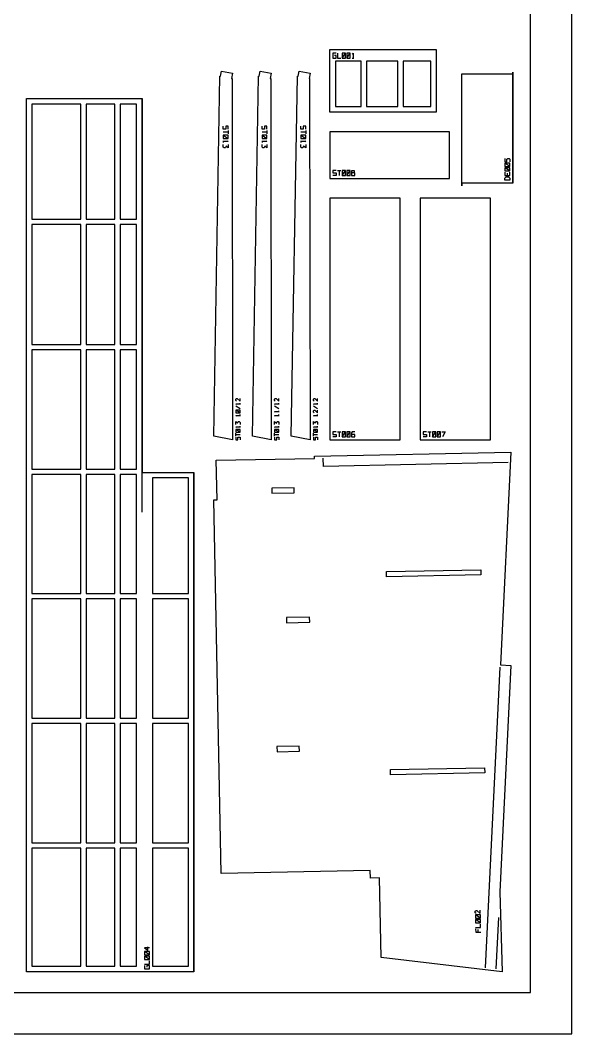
# Model space of a CAD drawing. Header units: inches. Extents: x 0 to 30, y 0 to 20.
# Drawn here: x 23.34 to 30, y 0 to 12.26 of the extents above; entities that cross this region are included whole.
import ezdxf

# ---------------------------------------------------------------- set-up
doc = ezdxf.new("R2010")
doc.units = ezdxf.units.IN
doc.header["$MEASUREMENT"] = 0
for name, color, linetype, true_color in [('BOUNDARY', 8, 'Continuous', 0x808080), ('CUT', 1, 'Continuous', 0xff0000), ('ENGRAVE', 7, 'Continuous', 0x000000), ('NUMBERS', 7, 'Continuous', 0x000000)]:
    doc.layers.add(name, color=color, linetype=linetype, true_color=true_color)

msp = doc.modelspace()

# ---------------------------------------------------------------- linework, layer by layer
at = {"layer": 'BOUNDARY'}
for points in [[(30, 0), (30, 20), (0, 20), (0, 0)], [(29.5, 0.5), (29.5, 19.5), (0.5, 19.5), (0.5, 0.5)]]:
    msp.add_lwpolyline(points, close=True, dxfattribs=at)
at = {"layer": 'CUT'}
for points in [[(27.078, 11.146), (27.078, 11.903), (28.362, 11.903), (28.362, 11.146)], [(27.455, 11.211), (27.455, 11.763), (27.144, 11.763), (27.144, 11.211)], [(27.521, 11.211), (27.898, 11.211), (27.898, 11.763), (27.521, 11.763)], [(27.964, 11.211), (28.297, 11.211), (28.297, 11.763), (27.964, 11.763)], [(25.902, 7.182), (25.674, 7.228), (25.749, 11.581), (25.757, 11.58), (25.769, 11.641), (25.902, 11.614), (25.889, 11.553), (25.897, 11.551)], [(26.37, 7.182), (26.142, 7.228), (26.217, 11.581), (26.225, 11.58), (26.237, 11.641), (26.37, 11.614), (26.357, 11.553), (26.365, 11.551)], [(26.838, 7.182), (26.61, 7.228), (26.685, 11.581), (26.693, 11.58), (26.705, 11.641), (26.838, 11.614), (26.826, 11.553), (26.833, 11.551)], [(28.674, 10.253), (28.674, 11.607), (29.289, 11.607), (29.289, 11.628), (29.289, 10.285), (28.674, 10.285)], [(23.412, 11.308), (24.808, 11.308), (24.808, 6.788), (25.434, 6.788), (25.434, 0.75), (23.412, 0.75)], [(24.068, 11.243), (23.478, 11.243), (23.478, 9.851), (24.068, 9.851)], [(24.478, 11.243), (24.134, 11.243), (24.134, 9.851), (24.478, 9.851)], [(24.743, 11.243), (24.544, 11.243), (24.544, 9.851), (24.743, 9.851)], [(28.524, 10.343), (28.524, 10.906), (27.078, 10.906), (27.078, 10.343)], [(27.929, 7.182), (27.929, 10.103), (27.078, 10.103), (27.078, 7.182)], [(29.02, 7.182), (29.02, 10.103), (28.169, 10.103), (28.169, 7.182)], [(24.068, 9.786), (23.478, 9.786), (23.478, 8.336), (24.068, 8.336)], [(24.478, 9.786), (24.134, 9.786), (24.134, 8.336), (24.478, 8.336)], [(24.544, 9.786), (24.544, 8.336), (24.743, 8.336), (24.743, 9.786)], [(24.068, 8.27), (23.478, 8.27), (23.478, 6.829), (24.068, 6.829)], [(24.134, 8.27), (24.134, 6.829), (24.478, 6.829), (24.478, 8.27)], [(24.743, 8.27), (24.544, 8.27), (24.544, 6.829), (24.743, 6.829)], [(27.679, 1.885), (27.567, 1.883), (27.566, 1.974), (25.764, 1.938), (25.674, 6.457), (25.714, 6.458), (25.704, 6.934), (26.894, 6.957), (26.894, 6.984), (29.263, 7.032), (29.138, 4.459), (29.263, 4.453), (29.13, 1.717), (29.159, 0.75), (27.698, 0.92)], [(24.068, 6.763), (23.478, 6.763), (23.478, 5.324), (24.068, 5.324)], [(24.478, 6.763), (24.134, 6.763), (24.134, 5.324), (24.478, 5.324)], [(24.743, 6.763), (24.544, 6.763), (24.544, 5.324), (24.743, 5.324)], [(24.933, 6.722), (24.933, 5.324), (25.368, 5.324), (25.368, 6.722)], [(26.377, 6.535), (26.646, 6.54), (26.645, 6.602), (26.376, 6.597)], [(23.478, 5.258), (23.478, 3.817), (24.068, 3.817), (24.068, 5.258)], [(24.134, 5.258), (24.134, 3.817), (24.478, 3.817), (24.478, 5.258)], [(24.544, 5.258), (24.544, 3.817), (24.743, 3.817), (24.743, 5.258)], [(25.368, 5.258), (24.933, 5.258), (24.933, 3.817), (25.368, 3.817)], [(26.834, 4.975), (26.833, 5.037), (26.552, 5.032), (26.553, 4.969)], [(24.068, 3.751), (23.478, 3.751), (23.478, 2.309), (24.068, 2.309)], [(24.478, 3.751), (24.134, 3.751), (24.134, 2.309), (24.478, 2.309)], [(24.743, 3.751), (24.544, 3.751), (24.544, 2.309), (24.743, 2.309)], [(25.368, 3.751), (24.933, 3.751), (24.933, 2.309), (25.368, 2.309)], [(26.707, 3.478), (26.438, 3.473), (26.44, 3.41), (26.709, 3.416)], [(24.068, 2.244), (23.478, 2.244), (23.478, 0.816), (24.068, 0.816)], [(24.478, 2.244), (24.134, 2.244), (24.134, 0.816), (24.478, 0.816)], [(24.743, 2.244), (24.544, 2.244), (24.544, 0.816), (24.743, 0.816)], [(24.933, 2.244), (24.933, 0.816), (25.368, 0.816), (25.368, 2.244)]]:
    msp.add_lwpolyline(points, close=True, dxfattribs=at)
at = {"layer": 'ENGRAVE'}
for points in [[(29.289, 10.285), (29.289, 11.607)], [(24.808, 6.788), (24.808, 11.308)], [(29.233, 6.906), (26.999, 6.861), (26.997, 6.962)], [(24.808, 6.308), (24.808, 6.788)], [(25.434, 0.75), (25.434, 6.788)], [(28.9, 5.611), (28.902, 5.548), (27.764, 5.526), (27.763, 5.588), (28.9, 5.611)], [(28.96, 0.798), (29.137, 4.434)], [(28.948, 3.216), (28.95, 3.154), (27.812, 3.131), (27.81, 3.194), (28.948, 3.216)], [(29.115, 1.407), (29.085, 0.783)]]:
    msp.add_lwpolyline(points, dxfattribs=at)
at = {"layer": 'NUMBERS'}
for points in [[(27.154, 11.859), (27.114, 11.859), (27.114, 11.799), (27.154, 11.799), (27.154, 11.829), (27.134, 11.829)], [(27.17, 11.859), (27.17, 11.799), (27.21, 11.799)], [(27.226, 11.799), (27.266, 11.799), (27.266, 11.859), (27.226, 11.859), (27.226, 11.799)], [(27.226, 11.799), (27.266, 11.859)], [(27.282, 11.799), (27.322, 11.799), (27.322, 11.859), (27.282, 11.859), (27.282, 11.799)], [(27.282, 11.799), (27.322, 11.859)], [(27.348, 11.849), (27.358, 11.859), (27.358, 11.799)], [(27.348, 11.799), (27.368, 11.799)], [(25.85, 10.937), (25.85, 10.977), (25.82, 10.977), (25.82, 10.937), (25.79, 10.937), (25.79, 10.977)], [(25.85, 10.921), (25.85, 10.881)], [(26.318, 10.937), (26.318, 10.977), (26.288, 10.977), (26.288, 10.937), (26.258, 10.937), (26.258, 10.977)], [(26.318, 10.921), (26.318, 10.881)], [(26.786, 10.937), (26.786, 10.977), (26.756, 10.977), (26.756, 10.937), (26.726, 10.937), (26.726, 10.977)], [(26.786, 10.921), (26.786, 10.881)], [(25.85, 10.901), (25.79, 10.901)], [(25.79, 10.865), (25.79, 10.825), (25.85, 10.825), (25.85, 10.865), (25.79, 10.865)], [(25.79, 10.865), (25.85, 10.825)], [(25.84, 10.799), (25.85, 10.789), (25.79, 10.789)], [(25.79, 10.799), (25.79, 10.779)], [(26.318, 10.901), (26.258, 10.901)], [(26.258, 10.865), (26.258, 10.825), (26.318, 10.825), (26.318, 10.865), (26.258, 10.865)], [(26.258, 10.865), (26.318, 10.825)], [(26.308, 10.799), (26.318, 10.789), (26.258, 10.789)], [(26.258, 10.799), (26.258, 10.779)], [(26.786, 10.901), (26.726, 10.901)], [(26.726, 10.865), (26.726, 10.825), (26.786, 10.825), (26.786, 10.865), (26.726, 10.865)], [(26.726, 10.865), (26.786, 10.825)], [(26.776, 10.799), (26.786, 10.789), (26.726, 10.789)], [(26.726, 10.799), (26.726, 10.779)], [(25.85, 10.753), (25.85, 10.713), (25.825, 10.733), (25.815, 10.713), (25.8, 10.713), (25.79, 10.723), (25.79, 10.753)], [(26.318, 10.753), (26.318, 10.713), (26.293, 10.733), (26.283, 10.713), (26.268, 10.713), (26.258, 10.723), (26.258, 10.753)], [(26.786, 10.753), (26.786, 10.713), (26.761, 10.733), (26.751, 10.713), (26.736, 10.713), (26.726, 10.723), (26.726, 10.753)], [(29.193, 10.585), (29.193, 10.545), (29.218, 10.545), (29.218, 10.575), (29.228, 10.585), (29.243, 10.585), (29.253, 10.575), (29.253, 10.545)], [(27.154, 10.439), (27.114, 10.439), (27.114, 10.409), (27.154, 10.409), (27.154, 10.379), (27.114, 10.379)], [(27.17, 10.439), (27.21, 10.439)], [(27.19, 10.439), (27.19, 10.379)], [(27.226, 10.379), (27.266, 10.379), (27.266, 10.439), (27.226, 10.439), (27.226, 10.379)], [(27.226, 10.379), (27.266, 10.439)], [(27.282, 10.379), (27.322, 10.379), (27.322, 10.439), (27.282, 10.439), (27.282, 10.379)], [(27.282, 10.379), (27.322, 10.439)], [(27.343, 10.409), (27.343, 10.439), (27.373, 10.439), (27.373, 10.409)], [(29.253, 10.489), (29.253, 10.529), (29.193, 10.529), (29.193, 10.489), (29.253, 10.489)], [(29.253, 10.489), (29.193, 10.529)], [(29.253, 10.433), (29.253, 10.473), (29.193, 10.473), (29.193, 10.433), (29.253, 10.433)], [(29.253, 10.433), (29.193, 10.473)], [(27.338, 10.379), (27.378, 10.379), (27.378, 10.409), (27.338, 10.409), (27.338, 10.379)], [(29.193, 10.417), (29.193, 10.377), (29.253, 10.377), (29.253, 10.417)], [(29.253, 10.321), (29.193, 10.321), (29.193, 10.346), (29.208, 10.361), (29.238, 10.361), (29.253, 10.346), (29.253, 10.321)], [(29.223, 10.377), (29.223, 10.407)], [(25.95, 7.648), (25.942, 7.657), (25.942, 7.673), (25.95, 7.682), (25.958, 7.682), (25.992, 7.648), (25.992, 7.682)], [(25.95, 7.61), (25.942, 7.618), (25.992, 7.618)], [(25.992, 7.61), (25.992, 7.627)], [(26.418, 7.648), (26.41, 7.657), (26.41, 7.673), (26.418, 7.682), (26.427, 7.682), (26.46, 7.648), (26.46, 7.682)], [(26.418, 7.61), (26.41, 7.618), (26.46, 7.618)], [(26.46, 7.61), (26.46, 7.627)], [(26.886, 7.648), (26.878, 7.657), (26.878, 7.673), (26.886, 7.682), (26.895, 7.682), (26.928, 7.648), (26.928, 7.682)], [(26.886, 7.61), (26.878, 7.618), (26.928, 7.618)], [(26.928, 7.61), (26.928, 7.627)], [(25.992, 7.555), (25.942, 7.588)], [(25.992, 7.508), (25.992, 7.542), (25.942, 7.542), (25.942, 7.508), (25.992, 7.508)], [(25.992, 7.508), (25.942, 7.542)], [(25.95, 7.47), (25.942, 7.478), (25.992, 7.478)], [(25.992, 7.47), (25.992, 7.487)], [(26.46, 7.555), (26.41, 7.588)], [(26.418, 7.517), (26.41, 7.525), (26.46, 7.525)], [(26.418, 7.47), (26.41, 7.478), (26.46, 7.478)], [(26.46, 7.517), (26.46, 7.533)], [(26.46, 7.47), (26.46, 7.487)], [(26.928, 7.555), (26.878, 7.588)], [(26.886, 7.508), (26.878, 7.517), (26.878, 7.533), (26.886, 7.542), (26.895, 7.542), (26.928, 7.508), (26.928, 7.542)], [(26.886, 7.47), (26.878, 7.478), (26.928, 7.478)], [(26.928, 7.47), (26.928, 7.487)], [(25.942, 7.368), (25.942, 7.402), (25.963, 7.385), (25.971, 7.402), (25.983, 7.402), (25.992, 7.393), (25.992, 7.368)], [(26.41, 7.368), (26.41, 7.402), (26.431, 7.385), (26.439, 7.402), (26.452, 7.402), (26.46, 7.393), (26.46, 7.368)], [(26.878, 7.368), (26.878, 7.402), (26.899, 7.385), (26.907, 7.402), (26.92, 7.402), (26.928, 7.393), (26.928, 7.368)], [(25.95, 7.33), (25.942, 7.338), (25.992, 7.338)], [(25.992, 7.275), (25.992, 7.308), (25.942, 7.308), (25.942, 7.275), (25.992, 7.275)], [(25.992, 7.275), (25.942, 7.308)], [(25.942, 7.228), (25.942, 7.262)], [(25.942, 7.245), (25.992, 7.245)], [(25.992, 7.33), (25.992, 7.347)], [(26.418, 7.33), (26.41, 7.338), (26.46, 7.338)], [(26.46, 7.275), (26.46, 7.308), (26.41, 7.308), (26.41, 7.275), (26.46, 7.275)], [(26.46, 7.275), (26.41, 7.308)], [(26.41, 7.228), (26.41, 7.262)], [(26.41, 7.245), (26.46, 7.245)], [(26.46, 7.33), (26.46, 7.347)], [(26.886, 7.33), (26.878, 7.338), (26.928, 7.338)], [(26.928, 7.275), (26.928, 7.308), (26.878, 7.308), (26.878, 7.275), (26.928, 7.275)], [(26.928, 7.275), (26.878, 7.308)], [(26.878, 7.228), (26.878, 7.262)], [(26.878, 7.245), (26.928, 7.245)], [(26.928, 7.33), (26.928, 7.347)], [(27.154, 7.278), (27.114, 7.278), (27.114, 7.248), (27.154, 7.248), (27.154, 7.218), (27.114, 7.218)], [(27.17, 7.278), (27.21, 7.278)], [(27.19, 7.278), (27.19, 7.218)], [(27.226, 7.218), (27.266, 7.218), (27.266, 7.278), (27.226, 7.278), (27.226, 7.218)], [(27.226, 7.218), (27.266, 7.278)], [(27.282, 7.218), (27.322, 7.218), (27.322, 7.278), (27.282, 7.278), (27.282, 7.218)], [(27.282, 7.218), (27.322, 7.278)], [(27.378, 7.278), (27.348, 7.278), (27.338, 7.268), (27.338, 7.218), (27.378, 7.218), (27.378, 7.248), (27.338, 7.248)], [(28.245, 7.278), (28.205, 7.278), (28.205, 7.248), (28.245, 7.248), (28.245, 7.218), (28.205, 7.218)], [(28.261, 7.278), (28.301, 7.278)], [(28.281, 7.278), (28.281, 7.218)], [(28.317, 7.218), (28.357, 7.218), (28.357, 7.278), (28.317, 7.278), (28.317, 7.218)], [(28.317, 7.218), (28.357, 7.278)], [(28.373, 7.218), (28.413, 7.218), (28.413, 7.278), (28.373, 7.278), (28.373, 7.218)], [(28.373, 7.218), (28.413, 7.278)], [(28.429, 7.278), (28.469, 7.278), (28.439, 7.218)], [(25.942, 7.215), (25.942, 7.182), (25.967, 7.182), (25.967, 7.215), (25.992, 7.215), (25.992, 7.182)], [(26.41, 7.215), (26.41, 7.182), (26.435, 7.182), (26.435, 7.215), (26.46, 7.215), (26.46, 7.182)], [(26.878, 7.215), (26.878, 7.182), (26.903, 7.182), (26.903, 7.215), (26.928, 7.215), (26.928, 7.182)], [(28.845, 1.452), (28.835, 1.462), (28.835, 1.482), (28.845, 1.492), (28.855, 1.492), (28.895, 1.453), (28.895, 1.493)], [(28.897, 1.397), (28.896, 1.437), (28.836, 1.436), (28.837, 1.396), (28.897, 1.397)], [(28.897, 1.397), (28.836, 1.436)], [(28.898, 1.341), (28.897, 1.381), (28.837, 1.38), (28.838, 1.34), (28.898, 1.341)], [(28.898, 1.341), (28.837, 1.38)], [(28.839, 1.284), (28.899, 1.285), (28.898, 1.325)], [(28.839, 1.268), (28.84, 1.228), (28.9, 1.229)], [(28.87, 1.229), (28.869, 1.259)], [(24.897, 1.04), (24.837, 1.04), (24.877, 1.01), (24.877, 1.05)], [(24.897, 0.954), (24.897, 0.994), (24.837, 0.994), (24.837, 0.954), (24.897, 0.954)], [(24.897, 0.954), (24.837, 0.994)], [(24.897, 0.898), (24.897, 0.938), (24.837, 0.938), (24.837, 0.898), (24.897, 0.898)], [(24.897, 0.898), (24.837, 0.938)], [(24.837, 0.842), (24.897, 0.842), (24.897, 0.882)], [(24.837, 0.826), (24.837, 0.786), (24.897, 0.786), (24.897, 0.826), (24.867, 0.826), (24.867, 0.806)]]:
    msp.add_lwpolyline(points, dxfattribs=at)

doc.saveas('drawing.dxf')
